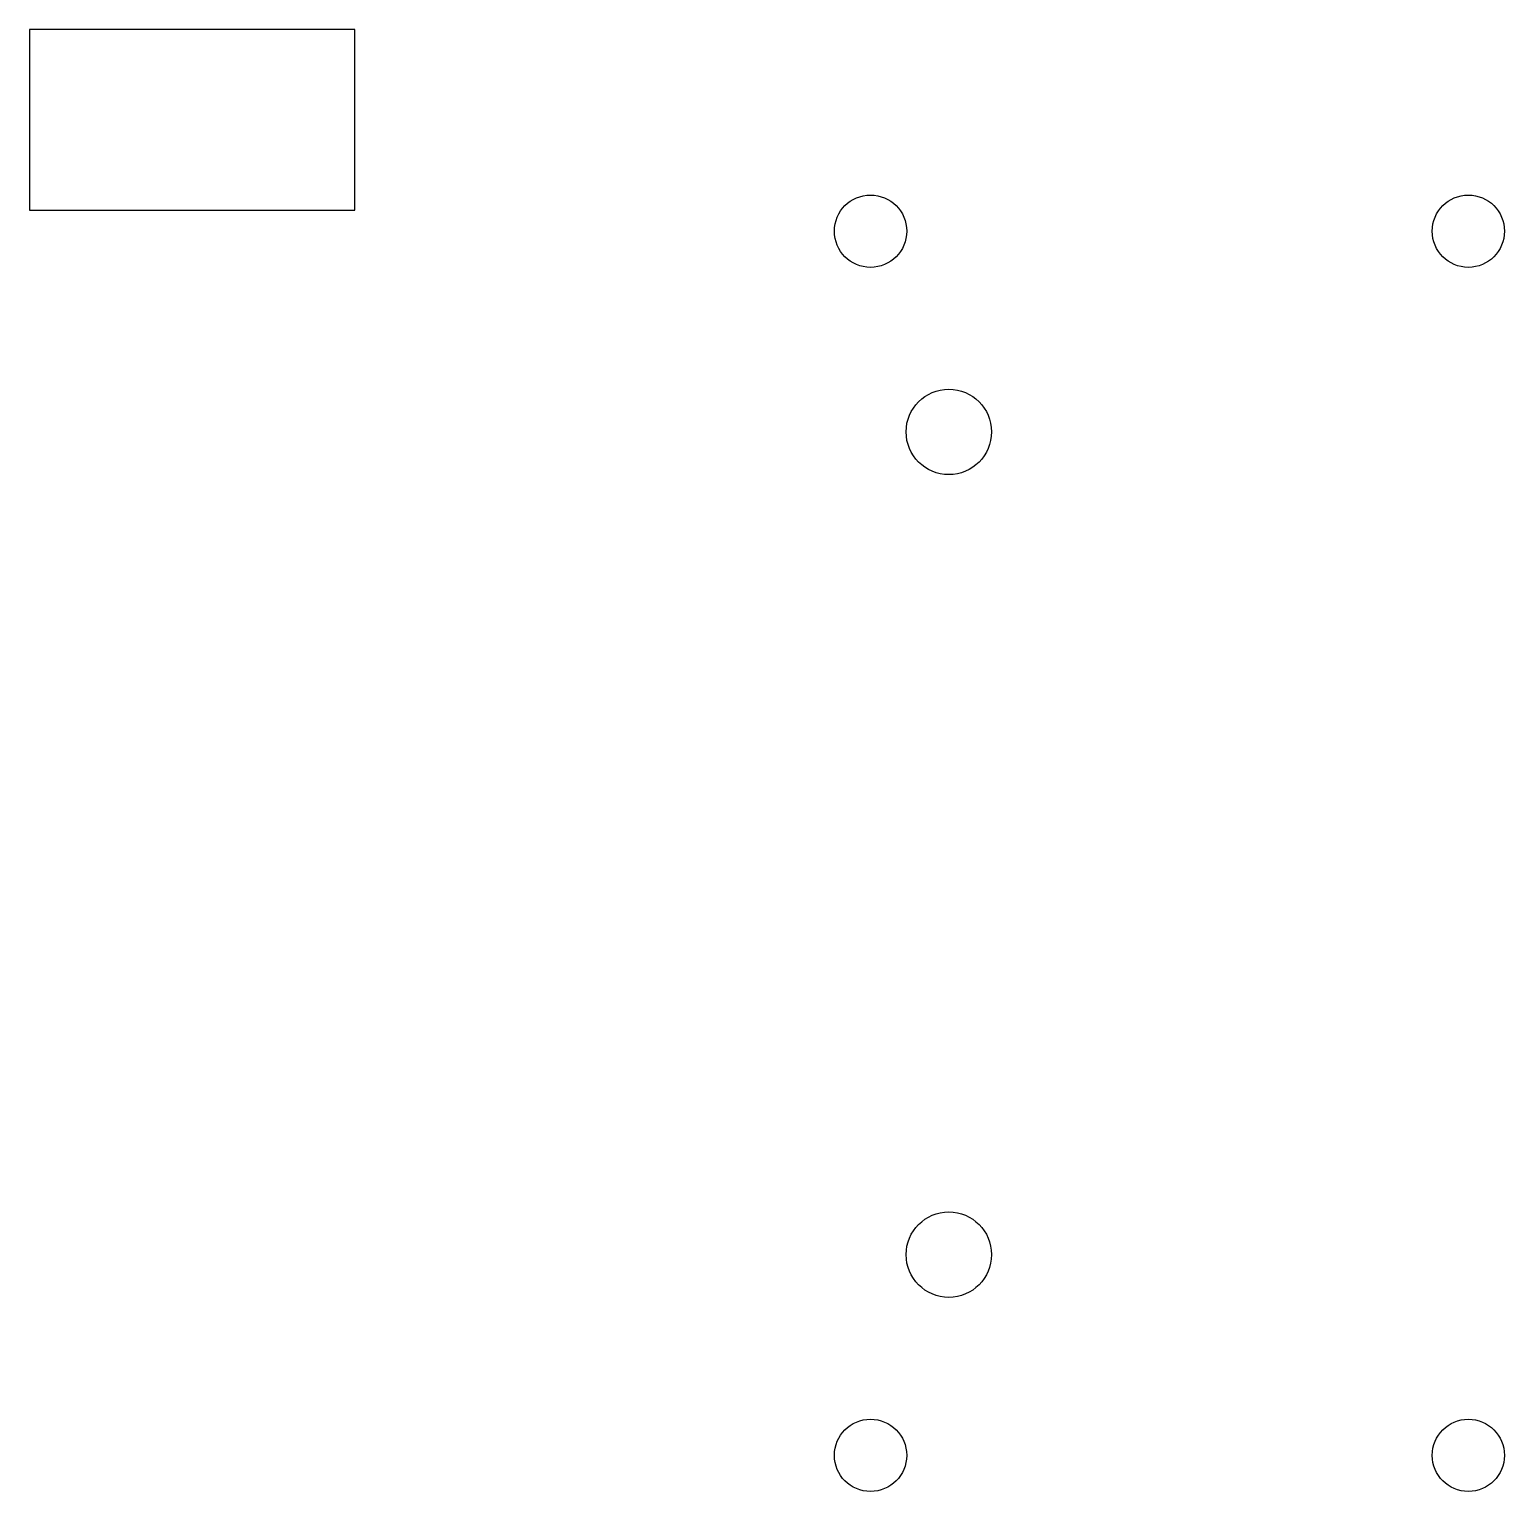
# Model space of a CAD drawing. Extents: x 38.6 to 49, y -58.5 to -6.5.
# Drawn here: x 38.65 to 49.01, y -58.53 to -48.26 of the extents above; entities outside this region: 2.
import ezdxf

# ---------------------------------------------------------------- set-up
doc = ezdxf.new("R2010")
doc.units = 0
doc.layers.add('BLACK', color=7, linetype='CONTINUOUS')
doc.layers.add('LORANGE', color=41, linetype='CONTINUOUS')

msp = doc.modelspace()

# ---------------------------------------------------------------- linework, layer by layer
at = {"layer": 'BLACK'}
for centre, radius in [((43.22, -6.985), 0.5), ((45.72, -6.985), 0.5), ((44.5555, -49.675), 0.254), ((48.7555, -49.675), 0.254), ((45.1055, -51.085), 0.299999), ((45.1055, -56.865), 0.299999), ((44.5555, -58.275), 0.254), ((48.7555, -58.275), 0.254)]:
    msp.add_circle(centre, radius, dxfattribs=at)
at = {"layer": 'LORANGE', "linetype": 'CONTINUOUS'}
for p, q in [((38.646538, -48.257962), (38.646538, -49.527962)), ((38.646538, -48.257962), (38.646538, -49.527962)), ((40.932538, -48.257962), (38.646538, -48.257962)), ((40.932538, -48.257962), (38.646538, -48.257962)), ((40.932538, -49.527962), (40.932538, -48.257962)), ((40.932538, -49.527962), (40.932538, -48.257962)), ((38.646538, -49.527962), (40.932538, -49.527962)), ((38.646538, -49.527962), (40.932538, -49.527962))]:
    msp.add_line(p, q, dxfattribs=at)

doc.saveas('drawing.dxf')
